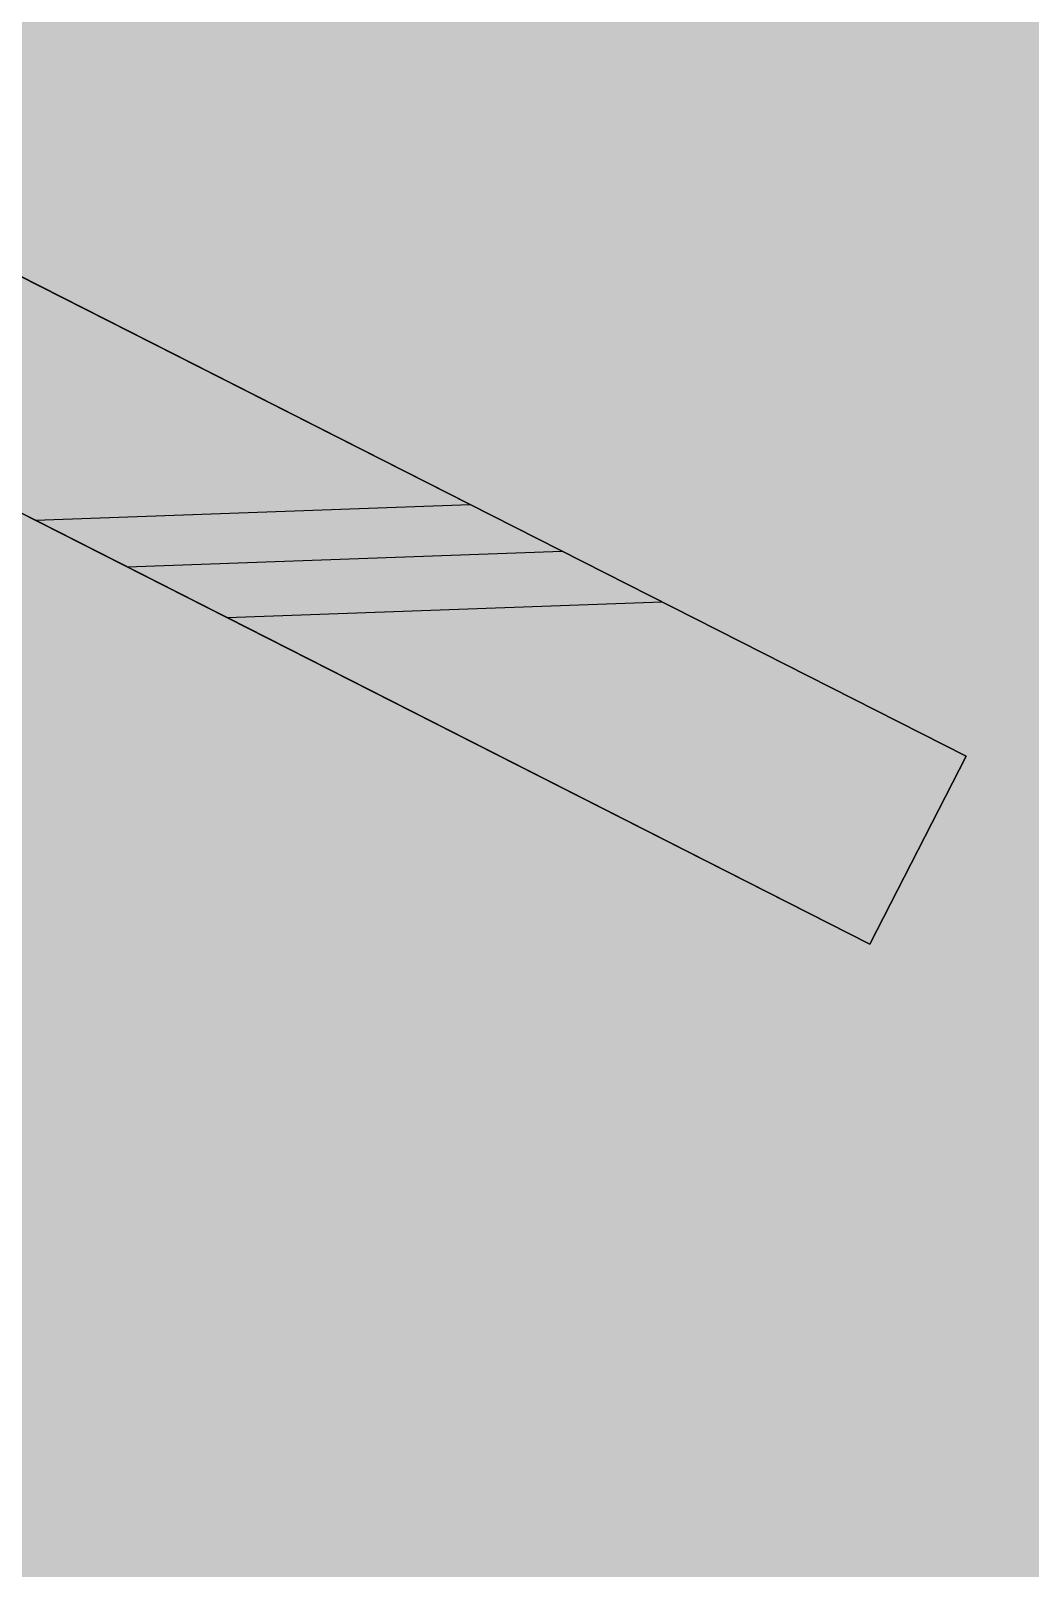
# Model space of a CAD drawing. Header units: metres. Extents: x 0 to 1014, y 0 to 676.
# Drawn here: x 770.94 to 788.89, y 325.79 to 353.39 of the extents above; entities that cross this region are included whole.
import ezdxf

# ---------------------------------------------------------------- set-up
doc = ezdxf.new("R2010")
doc.units = ezdxf.units.M
doc.layers.add('TPX_2_BUILDINGS', color=7, linetype='Continuous')
for name, color, linetype, true_color in [('TPX_3_BUILDINGS_HATCH', 7, 'Continuous', 0xf0f0f0), ('TPX_4_BUILDINGS_SHADOWS_OUTLINES', 7, 'Continuous', 0x000000), ('TPX_5_BUILDINGS_SHADOWS_HATCH', 7, 'Continuous', 0x000000)]:
    doc.layers.add(name, color=color, linetype=linetype, true_color=true_color)

msp = doc.modelspace()

# ---------------------------------------------------------------- hatches: boundary and pattern name
at = {"layer": 'TPX_3_BUILDINGS_HATCH'}
h = msp.add_hatch(color=256, dxfattribs=at)
h.dxf.hatch_style = 1
h.paths.add_polyline_path([(747.658, 356.47), (786.007, 336.991), (787.737, 340.363), (760.58, 354.148), (772.495, 377.327), (819.144, 353.644), (807.985, 331.962), (793.564, 339.287), (790.039, 332.422), (820.766, 316.819), (811.121, 298.064), (736.976, 335.719), (747.658, 356.47)])
at = {"layer": 'TPX_5_BUILDINGS_SHADOWS_HATCH'}
h = msp.add_hatch(color=256, dxfattribs=at)
h.dxf.hatch_style = 1
h.paths.add_polyline_path([(693.723, 327.927), (693.723, 327.927), (693.723, 327.927), (693.723, 327.927), (693.723, 327.927), (693.723, 327.927), (693.723, 327.927), (693.723, 327.927), (693.722, 327.927), (693.722, 327.928), (693.722, 327.928), (693.722, 327.928), (693.722, 327.928), (693.722, 327.928), (693.722, 327.928), (693.722, 327.928), (693.722, 327.928), (693.722, 327.928), (693.722, 327.928), (693.722, 327.928), (693.722, 327.929), (693.722, 327.929), (695.57, 331.688), (697.817, 336.412), (697.817, 336.412), (699.319, 339.506), (699.319, 339.506), (699.32, 339.506), (699.32, 339.506), (699.32, 339.506), (699.32, 339.506), (699.32, 339.506), (699.32, 339.506), (699.32, 339.506), (699.32, 339.506), (699.32, 339.506), (699.32, 339.506), (699.32, 339.506), (699.32, 339.506), (699.321, 339.506), (699.321, 339.506), (699.321, 339.506), (715.744, 331.539), (722.67, 345.632), (706.149, 353.643), (706.149, 353.643), (706.149, 353.643), (706.149, 353.643), (706.149, 353.643), (706.149, 353.643), (706.148, 353.643), (706.148, 353.643), (706.148, 353.643), (706.148, 353.643), (706.148, 353.644), (706.148, 353.644), (706.148, 353.644), (706.148, 353.644), (706.148, 353.644), (706.148, 353.644), (706.148, 353.644), (708.547, 358.623), (708.547, 358.623), (708.547, 358.623), (708.547, 358.623), (708.547, 358.623), (708.547, 358.623), (708.548, 358.623), (708.548, 358.623), (708.548, 358.624), (708.548, 358.624), (708.548, 358.624), (708.548, 358.624), (708.548, 358.624), (708.548, 358.624), (708.548, 358.624), (708.548, 358.623), (708.549, 358.623), (716.049, 354.736), (718.892, 360.402), (718.892, 360.402), (718.892, 360.402), (718.892, 360.403), (718.892, 360.403), (718.892, 360.403), (718.892, 360.403), (718.892, 360.403), (718.892, 360.403), (718.892, 360.403), (718.892, 360.403), (718.892, 360.403), (718.893, 360.403), (718.893, 360.403), (718.893, 360.403), (718.893, 360.403), (718.893, 360.403), (727.816, 356.003), (734.601, 369.723), (734.601, 369.723), (734.601, 369.723), (734.601, 369.723), (734.601, 369.724), (734.601, 369.724), (734.601, 369.724), (734.602, 369.724), (734.602, 369.724), (734.602, 369.724), (734.602, 369.724), (734.602, 369.724), (753.153, 370.394), (753.153, 370.394), (753.153, 370.394), (753.153, 370.394), (753.153, 370.394), (753.153, 370.394), (753.153, 370.394), (753.154, 370.394), (753.154, 370.394), (753.154, 370.394), (753.154, 370.394), (753.154, 370.394), (753.154, 370.394), (753.154, 370.393), (753.154, 370.393), (753.154, 370.393), (753.154, 370.393), (753.154, 370.393), (753.154, 370.393), (753.154, 370.393), (753.154, 370.393), (753.154, 370.393), (752.207, 368.418), (761.615, 362.882), (765.367, 370.835), (765.367, 370.835), (765.367, 370.835), (765.367, 370.835), (765.367, 370.835), (765.367, 370.835), (765.367, 370.835), (765.367, 370.835), (765.367, 370.835), (765.367, 370.835), (765.368, 370.835), (765.368, 370.835), (769.229, 370.975), (769.229, 370.975), (769.229, 370.975), (769.229, 370.975), (769.23, 370.975), (769.23, 370.975), (769.23, 370.975), (769.23, 370.975), (769.23, 370.975), (769.23, 370.975), (769.23, 370.975), (769.23, 370.974), (769.23, 370.974), (769.23, 370.974), (769.23, 370.974), (769.23, 370.974), (769.23, 370.974), (769.23, 370.974), (769.23, 370.974), (769.23, 370.974), (769.23, 370.974), (769.23, 370.973), (760.581, 354.148), (787.737, 340.363), (787.737, 340.363), (787.738, 340.363), (787.738, 340.363), (787.738, 340.363), (787.738, 340.363), (787.738, 340.363), (787.738, 340.363), (787.738, 340.363), (787.738, 340.363), (787.738, 340.363), (787.738, 340.363), (787.738, 340.362), (787.738, 340.362), (787.738, 340.362), (787.738, 340.362), (787.738, 340.362), (786.008, 336.991), (786.008, 336.99), (786.008, 336.99), (786.008, 336.99), (786.008, 336.99), (786.008, 336.99), (786.007, 336.99), (786.007, 336.99), (786.007, 336.99), (786.007, 336.99), (786.007, 336.99), (786.007, 336.99), (786.007, 336.99), (786.007, 336.99), (786.007, 336.99), (786.007, 336.99), (786.006, 336.99), (747.659, 356.468), (736.977, 335.719), (748.425, 329.906), (748.425, 329.906), (748.425, 329.905), (748.425, 329.905), (748.425, 329.905), (748.425, 329.905), (748.425, 329.905), (748.425, 329.905), (748.425, 329.905), (748.425, 329.905), (748.425, 329.905), (748.425, 329.905), (748.425, 329.905), (748.425, 329.905), (748.425, 329.904), (748.425, 329.904), (748.425, 329.904), (748.425, 329.904), (748.425, 329.904), (748.425, 329.904), (748.425, 329.904), (748.425, 329.904), (748.425, 329.904), (748.425, 329.904), (748.425, 329.904), (748.424, 329.904), (748.424, 329.904), (748.424, 329.904), (693.723, 327.927)])
h = msp.add_hatch(color=256, dxfattribs=at)
h.dxf.hatch_style = 1
h.paths.add_polyline_path([(722.67, 345.632), (706.149, 353.643), (706.149, 353.643), (706.149, 353.643), (706.149, 353.643), (706.149, 353.643), (706.149, 353.643), (706.148, 353.643), (706.148, 353.643), (706.148, 353.643), (706.148, 353.643), (706.148, 353.644), (706.148, 353.644), (706.148, 353.644), (706.148, 353.644), (706.148, 353.644), (706.148, 353.644), (706.148, 353.644), (707.263, 355.957), (707.263, 355.957), (707.263, 355.957), (707.263, 355.957), (707.263, 355.957), (707.263, 355.957), (707.263, 355.957), (707.263, 355.957), (707.263, 355.957), (707.263, 355.957), (707.263, 355.957), (707.264, 355.957), (713.273, 356.175), (713.274, 356.175), (713.274, 356.175), (713.274, 356.175), (713.274, 356.174), (713.274, 356.174), (716.049, 354.736), (716.835, 356.303), (716.835, 356.303), (716.835, 356.303), (716.835, 356.303), (716.835, 356.303), (716.835, 356.303), (716.835, 356.303), (716.835, 356.303), (716.836, 356.303), (716.836, 356.303), (716.836, 356.303), (716.836, 356.303), (726.499, 356.652), (726.499, 356.652), (726.499, 356.652), (726.499, 356.652), (726.499, 356.652), (726.499, 356.652), (727.816, 356.003), (728.167, 356.712), (728.167, 356.712), (728.167, 356.712), (728.167, 356.712), (728.167, 356.712), (728.167, 356.713), (728.167, 356.713), (728.167, 356.713), (728.167, 356.713), (728.167, 356.713), (728.167, 356.713), (728.168, 356.713), (762.536, 357.955), (762.536, 357.955), (762.536, 357.954), (762.536, 357.954), (762.537, 357.954), (762.537, 357.954), (762.537, 357.954), (762.537, 357.954), (762.537, 357.954), (762.537, 357.954), (762.537, 357.954), (762.537, 357.954), (762.537, 357.954), (762.537, 357.954), (762.537, 357.954), (762.537, 357.954), (762.537, 357.954), (762.537, 357.953), (762.537, 357.953), (762.537, 357.953), (762.537, 357.953), (762.537, 357.953), (760.581, 354.148), (787.737, 340.363), (787.737, 340.363), (787.738, 340.363), (787.738, 340.363), (787.738, 340.363), (787.738, 340.363), (787.738, 340.363), (787.738, 340.363), (787.738, 340.363), (787.738, 340.363), (787.738, 340.363), (787.738, 340.363), (787.738, 340.362), (787.738, 340.362), (787.738, 340.362), (787.738, 340.362), (787.738, 340.362), (786.008, 336.991), (786.008, 336.99), (786.008, 336.99), (786.008, 336.99), (786.008, 336.99), (786.008, 336.99), (786.007, 336.99), (786.007, 336.99), (786.007, 336.99), (786.007, 336.99), (786.007, 336.99), (786.007, 336.99), (786.007, 336.99), (786.007, 336.99), (786.007, 336.99), (786.007, 336.99), (786.006, 336.99), (747.659, 356.468), (736.977, 335.719), (739.717, 334.328), (739.717, 334.328), (739.717, 334.328), (739.717, 334.327), (739.718, 334.327), (739.718, 334.327), (739.718, 334.327), (739.718, 334.327), (739.718, 334.327), (739.718, 334.327), (739.718, 334.327), (739.718, 334.327), (739.718, 334.327), (739.718, 334.327), (739.718, 334.326), (739.718, 334.326), (739.718, 334.326), (739.718, 334.326), (739.718, 334.326), (739.718, 334.326), (739.717, 334.326), (739.717, 334.326), (739.717, 334.326), (739.717, 334.326), (739.717, 334.326), (739.717, 334.326), (739.717, 334.326), (739.717, 334.326), (716.706, 333.494), (716.706, 333.494), (716.706, 333.494), (716.706, 333.494), (716.706, 333.494), (716.706, 333.494), (716.706, 333.494), (716.705, 333.495), (716.705, 333.495), (716.705, 333.495), (716.705, 333.495), (716.705, 333.495), (716.705, 333.495), (716.705, 333.495), (716.705, 333.495), (716.705, 333.495), (716.705, 333.495), (716.705, 333.495), (716.705, 333.495), (716.705, 333.496), (716.705, 333.496), (716.705, 333.496), (722.67, 345.632)])
h = msp.add_hatch(color=256, dxfattribs=at)
h.dxf.hatch_style = 1
h.paths.add_polyline_path([(760.581, 354.148), (787.737, 340.363), (787.737, 340.363), (787.738, 340.363), (787.738, 340.363), (787.738, 340.363), (787.738, 340.363), (787.738, 340.363), (787.738, 340.363), (787.738, 340.363), (787.738, 340.363), (787.738, 340.363), (787.738, 340.363), (787.738, 340.362), (787.738, 340.362), (787.738, 340.362), (787.738, 340.362), (787.738, 340.362), (786.008, 336.991), (786.008, 336.99), (786.008, 336.99), (786.008, 336.99), (786.008, 336.99), (786.008, 336.99), (786.007, 336.99), (786.007, 336.99), (786.007, 336.99), (786.007, 336.99), (786.007, 336.99), (786.007, 336.99), (786.007, 336.99), (786.007, 336.99), (786.007, 336.99), (786.007, 336.99), (786.006, 336.99), (747.658, 356.469), (747.658, 356.469), (747.658, 356.469), (747.658, 356.469), (747.658, 356.469), (747.658, 356.469), (747.658, 356.469), (747.658, 356.469), (747.658, 356.469), (747.657, 356.469), (747.657, 356.47), (747.657, 356.47), (747.657, 356.47), (747.657, 356.47), (747.658, 356.47), (747.658, 356.47), (747.658, 356.47), (747.658, 356.47), (747.658, 356.47), (747.658, 356.47), (747.658, 356.47), (747.658, 356.47), (747.658, 356.471), (747.658, 356.471), (747.658, 356.471), (747.658, 356.471), (747.658, 356.471), (747.658, 356.471), (762.041, 356.99), (762.041, 356.99), (762.041, 356.99), (762.041, 356.99), (762.041, 356.99), (762.041, 356.99), (762.041, 356.99), (762.041, 356.99), (762.041, 356.99), (762.041, 356.99), (762.041, 356.99), (762.041, 356.99), (762.042, 356.99), (762.042, 356.99), (762.042, 356.99), (762.042, 356.989), (762.042, 356.989), (762.042, 356.989), (762.042, 356.989), (762.042, 356.989), (762.042, 356.989), (762.041, 356.989), (760.581, 354.148)])
h = msp.add_hatch(color=256, dxfattribs=at)
h.dxf.hatch_style = 1
h.paths.add_polyline_path([(761.346, 355.639), (761.346, 355.639), (761.346, 355.639), (761.346, 355.639), (761.346, 355.639), (761.346, 355.639), (761.346, 355.639), (761.347, 355.639), (761.347, 355.639), (761.347, 355.639), (761.347, 355.639), (761.347, 355.638), (761.347, 355.638), (761.347, 355.638), (761.347, 355.638), (761.347, 355.638), (761.347, 355.638), (761.347, 355.638), (761.347, 355.638), (761.347, 355.638), (761.347, 355.638), (761.347, 355.638), (760.581, 354.148), (787.737, 340.363), (787.737, 340.363), (787.738, 340.363), (787.738, 340.363), (787.738, 340.363), (787.738, 340.363), (787.738, 340.363), (787.738, 340.363), (787.738, 340.363), (787.738, 340.363), (787.738, 340.363), (787.738, 340.363), (787.738, 340.362), (787.738, 340.362), (787.738, 340.362), (787.738, 340.362), (787.738, 340.362), (786.008, 336.991), (786.008, 336.99), (786.008, 336.99), (786.008, 336.99), (786.008, 336.99), (786.008, 336.99), (786.007, 336.99), (786.007, 336.99), (786.007, 336.99), (786.007, 336.99), (786.007, 336.99), (786.007, 336.99), (786.007, 336.99), (786.007, 336.99), (786.007, 336.99), (786.007, 336.99), (786.006, 336.99), (750.096, 355.231), (750.096, 355.231), (750.095, 355.231), (750.095, 355.231), (750.095, 355.231), (750.095, 355.231), (750.095, 355.231), (750.095, 355.231), (750.095, 355.231), (750.095, 355.231), (750.095, 355.231), (750.095, 355.231), (750.095, 355.232), (750.095, 355.232), (750.095, 355.232), (750.095, 355.232), (750.095, 355.232), (750.095, 355.232), (750.095, 355.232), (750.095, 355.232), (750.095, 355.232), (750.096, 355.232), (750.096, 355.232), (750.096, 355.232), (750.096, 355.232), (750.096, 355.232), (750.096, 355.233), (750.096, 355.233), (761.346, 355.639)])
h = msp.add_hatch(color=256, dxfattribs=at)
h.dxf.hatch_style = 1
h.paths.add_polyline_path([(787.737, 340.363), (787.737, 340.363), (787.738, 340.363), (787.738, 340.363), (787.738, 340.363), (787.738, 340.363), (787.738, 340.363), (787.738, 340.363), (787.738, 340.363), (787.738, 340.363), (787.738, 340.363), (787.738, 340.363), (787.738, 340.362), (787.738, 340.362), (787.738, 340.362), (787.738, 340.362), (787.738, 340.362), (786.008, 336.991), (786.008, 336.99), (786.008, 336.99), (786.008, 336.99), (786.008, 336.99), (786.008, 336.99), (786.007, 336.99), (786.007, 336.99), (786.007, 336.99), (786.007, 336.99), (786.007, 336.99), (786.007, 336.99), (786.007, 336.99), (786.007, 336.99), (786.007, 336.99), (786.007, 336.99), (786.006, 336.99), (754.791, 352.846), (754.791, 352.846), (754.791, 352.846), (754.791, 352.846), (754.79, 352.846), (754.79, 352.846), (754.79, 352.846), (754.79, 352.846), (754.79, 352.846), (754.79, 352.846), (754.79, 352.847), (754.79, 352.847), (754.79, 352.847), (754.79, 352.847), (754.79, 352.847), (754.79, 352.847), (754.79, 352.847), (754.79, 352.847), (754.79, 352.847), (754.79, 352.847), (754.791, 352.847), (754.791, 352.847), (754.791, 352.848), (754.791, 352.848), (754.791, 352.848), (754.791, 352.848), (754.791, 352.848), (754.791, 352.848), (762.588, 353.129), (762.588, 353.129), (762.588, 353.129), (762.588, 353.129), (762.588, 353.129), (762.588, 353.129), (787.737, 340.363)])
h = msp.add_hatch(color=256, dxfattribs=at)
h.dxf.hatch_style = 1
h.paths.add_polyline_path([(787.737, 340.363), (787.737, 340.363), (787.738, 340.363), (787.738, 340.363), (787.738, 340.363), (787.738, 340.363), (787.738, 340.363), (787.738, 340.363), (787.738, 340.363), (787.738, 340.363), (787.738, 340.363), (787.738, 340.363), (787.738, 340.362), (787.738, 340.362), (787.738, 340.362), (787.738, 340.362), (787.738, 340.362), (786.008, 336.991), (786.008, 336.99), (786.008, 336.99), (786.008, 336.99), (786.008, 336.99), (786.008, 336.99), (786.007, 336.99), (786.007, 336.99), (786.007, 336.99), (786.007, 336.99), (786.007, 336.99), (786.007, 336.99), (786.007, 336.99), (786.007, 336.99), (786.007, 336.99), (786.007, 336.99), (786.006, 336.99), (771.028, 344.598), (771.028, 344.598), (771.028, 344.598), (771.028, 344.598), (771.028, 344.598), (771.028, 344.598), (771.028, 344.598), (771.028, 344.599), (771.028, 344.599), (771.028, 344.599), (771.028, 344.599), (771.028, 344.599), (771.028, 344.599), (771.028, 344.599), (771.028, 344.599), (771.028, 344.599), (771.028, 344.599), (771.028, 344.6), (771.028, 344.6), (771.028, 344.6), (771.028, 344.6), (771.028, 344.6), (771.028, 344.6), (771.028, 344.6), (771.028, 344.6), (771.029, 344.6), (771.029, 344.6), (771.029, 344.6), (778.835, 344.882), (778.835, 344.882), (778.835, 344.882), (778.836, 344.882), (778.836, 344.882), (778.836, 344.882), (787.737, 340.363)])
h = msp.add_hatch(color=256, dxfattribs=at)
h.dxf.hatch_style = 1
h.paths.add_polyline_path([(787.737, 340.363), (787.737, 340.363), (787.738, 340.363), (787.738, 340.363), (787.738, 340.363), (787.738, 340.363), (787.738, 340.363), (787.738, 340.363), (787.738, 340.363), (787.738, 340.363), (787.738, 340.363), (787.738, 340.363), (787.738, 340.362), (787.738, 340.362), (787.738, 340.362), (787.738, 340.362), (787.738, 340.362), (786.008, 336.991), (786.008, 336.99), (786.008, 336.99), (786.008, 336.99), (786.008, 336.99), (786.008, 336.99), (786.007, 336.99), (786.007, 336.99), (786.007, 336.99), (786.007, 336.99), (786.007, 336.99), (786.007, 336.99), (786.007, 336.99), (786.007, 336.99), (786.007, 336.99), (786.007, 336.99), (786.006, 336.99), (772.675, 343.762), (772.675, 343.762), (772.675, 343.762), (772.675, 343.762), (772.675, 343.762), (772.675, 343.762), (772.674, 343.762), (772.674, 343.762), (772.674, 343.762), (772.674, 343.762), (772.674, 343.763), (772.674, 343.763), (772.674, 343.763), (772.674, 343.763), (772.674, 343.763), (772.674, 343.763), (772.674, 343.763), (772.675, 343.763), (772.675, 343.763), (772.675, 343.763), (772.675, 343.763), (772.675, 343.763), (772.675, 343.763), (772.675, 343.764), (772.675, 343.764), (772.675, 343.764), (772.675, 343.764), (772.675, 343.764), (780.483, 344.046), (780.483, 344.046), (780.483, 344.046), (780.483, 344.046), (780.483, 344.046), (780.483, 344.046), (787.737, 340.363)])
h = msp.add_hatch(color=256, dxfattribs=at)
h.dxf.hatch_style = 1
h.paths.add_polyline_path([(787.737, 340.363), (787.737, 340.363), (787.738, 340.363), (787.738, 340.363), (787.738, 340.363), (787.738, 340.363), (787.738, 340.363), (787.738, 340.363), (787.738, 340.363), (787.738, 340.363), (787.738, 340.363), (787.738, 340.363), (787.738, 340.362), (787.738, 340.362), (787.738, 340.362), (787.738, 340.362), (787.738, 340.362), (786.008, 336.991), (786.008, 336.99), (786.008, 336.99), (786.008, 336.99), (786.008, 336.99), (786.008, 336.99), (786.007, 336.99), (786.007, 336.99), (786.007, 336.99), (786.007, 336.99), (786.007, 336.99), (786.007, 336.99), (786.007, 336.99), (786.007, 336.99), (786.007, 336.99), (786.007, 336.99), (786.006, 336.99), (774.469, 342.851), (774.469, 342.851), (774.468, 342.851), (774.468, 342.851), (774.468, 342.851), (774.468, 342.851), (774.468, 342.851), (774.468, 342.851), (774.468, 342.851), (774.468, 342.851), (774.468, 342.851), (774.468, 342.851), (774.468, 342.852), (774.468, 342.852), (774.468, 342.852), (774.468, 342.852), (774.468, 342.852), (774.468, 342.852), (774.468, 342.852), (774.468, 342.852), (774.468, 342.852), (774.469, 342.852), (774.469, 342.852), (774.469, 342.852), (774.469, 342.852), (774.469, 342.852), (774.469, 342.853), (774.469, 342.853), (782.278, 343.135), (782.278, 343.135), (782.278, 343.135), (782.278, 343.135), (782.278, 343.135), (782.278, 343.135), (787.737, 340.363)])

# ---------------------------------------------------------------- linework, layer by layer
at = {"layer": 'TPX_2_BUILDINGS'}
msp.add_lwpolyline([(747.658, 356.47), (786.007, 336.991), (787.737, 340.363), (760.58, 354.148), (772.495, 377.327), (819.144, 353.644), (807.985, 331.962), (793.564, 339.287), (790.039, 332.422), (820.766, 316.819), (811.121, 298.064), (736.976, 335.719), (747.658, 356.47)], dxfattribs=at)
at = {"layer": 'TPX_4_BUILDINGS_SHADOWS_OUTLINES'}
for points in [[(760.581, 354.148), (787.737, 340.363), (787.737, 340.363), (787.738, 340.363), (787.738, 340.363), (787.738, 340.363), (787.738, 340.363), (787.738, 340.363), (787.738, 340.363), (787.738, 340.363), (787.738, 340.363), (787.738, 340.363), (787.738, 340.363), (787.738, 340.362), (787.738, 340.362), (787.738, 340.362), (787.738, 340.362), (787.738, 340.362), (786.008, 336.991), (786.008, 336.99), (786.008, 336.99), (786.008, 336.99), (786.008, 336.99), (786.008, 336.99), (786.007, 336.99), (786.007, 336.99), (786.007, 336.99), (786.007, 336.99), (786.007, 336.99), (786.007, 336.99), (786.007, 336.99), (786.007, 336.99), (786.007, 336.99), (786.007, 336.99), (786.006, 336.99), (747.658, 356.469)], [(760.581, 354.148), (787.737, 340.363), (787.737, 340.363), (787.738, 340.363), (787.738, 340.363), (787.738, 340.363), (787.738, 340.363), (787.738, 340.363), (787.738, 340.363), (787.738, 340.363), (787.738, 340.363), (787.738, 340.363), (787.738, 340.363), (787.738, 340.362), (787.738, 340.362), (787.738, 340.362), (787.738, 340.362), (787.738, 340.362), (786.008, 336.991), (786.008, 336.99), (786.008, 336.99), (786.008, 336.99), (786.008, 336.99), (786.008, 336.99), (786.007, 336.99), (786.007, 336.99), (786.007, 336.99), (786.007, 336.99), (786.007, 336.99), (786.007, 336.99), (786.007, 336.99), (786.007, 336.99), (786.007, 336.99), (786.007, 336.99), (786.006, 336.99), (747.659, 356.468)], [(760.581, 354.148), (787.737, 340.363), (787.737, 340.363), (787.738, 340.363), (787.738, 340.363), (787.738, 340.363), (787.738, 340.363), (787.738, 340.363), (787.738, 340.363), (787.738, 340.363), (787.738, 340.363), (787.738, 340.363), (787.738, 340.363), (787.738, 340.362), (787.738, 340.362), (787.738, 340.362), (787.738, 340.362), (787.738, 340.362), (786.008, 336.991), (786.008, 336.99), (786.008, 336.99), (786.008, 336.99), (786.008, 336.99), (786.008, 336.99), (786.007, 336.99), (786.007, 336.99), (786.007, 336.99), (786.007, 336.99), (786.007, 336.99), (786.007, 336.99), (786.007, 336.99), (786.007, 336.99), (786.007, 336.99), (786.007, 336.99), (786.006, 336.99), (747.659, 356.468)], [(760.581, 354.148), (787.737, 340.363), (787.737, 340.363), (787.738, 340.363), (787.738, 340.363), (787.738, 340.363), (787.738, 340.363), (787.738, 340.363), (787.738, 340.363), (787.738, 340.363), (787.738, 340.363), (787.738, 340.363), (787.738, 340.363), (787.738, 340.362), (787.738, 340.362), (787.738, 340.362), (787.738, 340.362), (787.738, 340.362), (786.008, 336.991), (786.008, 336.99), (786.008, 336.99), (786.008, 336.99), (786.008, 336.99), (786.008, 336.99), (786.007, 336.99), (786.007, 336.99), (786.007, 336.99), (786.007, 336.99), (786.007, 336.99), (786.007, 336.99), (786.007, 336.99), (786.007, 336.99), (786.007, 336.99), (786.007, 336.99), (786.006, 336.99), (750.096, 355.231)], [(762.588, 353.129), (787.737, 340.363)], [(787.737, 340.363), (787.737, 340.363), (787.738, 340.363), (787.738, 340.363), (787.738, 340.363), (787.738, 340.363), (787.738, 340.363), (787.738, 340.363), (787.738, 340.363), (787.738, 340.363), (787.738, 340.363), (787.738, 340.363), (787.738, 340.362), (787.738, 340.362), (787.738, 340.362), (787.738, 340.362), (787.738, 340.362), (786.008, 336.991), (786.008, 336.99), (786.008, 336.99), (786.008, 336.99), (786.008, 336.99), (786.008, 336.99), (786.007, 336.99), (786.007, 336.99), (786.007, 336.99), (786.007, 336.99), (786.007, 336.99), (786.007, 336.99), (786.007, 336.99), (786.007, 336.99), (786.007, 336.99), (786.007, 336.99), (786.006, 336.99), (754.791, 352.846)], [(787.737, 340.363), (787.737, 340.363), (787.738, 340.363), (787.738, 340.363), (787.738, 340.363), (787.738, 340.363), (787.738, 340.363), (787.738, 340.363), (787.738, 340.363), (787.738, 340.363), (787.738, 340.363), (787.738, 340.363), (787.738, 340.362), (787.738, 340.362), (787.738, 340.362), (787.738, 340.362), (787.738, 340.362), (786.008, 336.991), (786.008, 336.99), (786.008, 336.99), (786.008, 336.99), (786.008, 336.99), (786.008, 336.99), (786.007, 336.99), (786.007, 336.99), (786.007, 336.99), (786.007, 336.99), (786.007, 336.99), (786.007, 336.99), (786.007, 336.99), (786.007, 336.99), (786.007, 336.99), (786.007, 336.99), (786.006, 336.99), (771.028, 344.598), (771.028, 344.598), (771.028, 344.598), (771.028, 344.598), (771.028, 344.598), (771.028, 344.598), (771.028, 344.598), (771.028, 344.599), (771.028, 344.599), (771.028, 344.599), (771.028, 344.599), (771.028, 344.599), (771.028, 344.599), (771.028, 344.599), (771.028, 344.599), (771.028, 344.599), (771.028, 344.599), (771.028, 344.6), (771.028, 344.6), (771.028, 344.6), (771.028, 344.6), (771.028, 344.6), (771.028, 344.6), (771.028, 344.6), (771.028, 344.6), (771.029, 344.6), (771.029, 344.6), (771.029, 344.6), (778.835, 344.882), (778.835, 344.882), (778.835, 344.882), (778.836, 344.882), (778.836, 344.882), (778.836, 344.882), (787.737, 340.363)], [(787.737, 340.363), (787.737, 340.363), (787.738, 340.363), (787.738, 340.363), (787.738, 340.363), (787.738, 340.363), (787.738, 340.363), (787.738, 340.363), (787.738, 340.363), (787.738, 340.363), (787.738, 340.363), (787.738, 340.363), (787.738, 340.362), (787.738, 340.362), (787.738, 340.362), (787.738, 340.362), (787.738, 340.362), (786.008, 336.991), (786.008, 336.99), (786.008, 336.99), (786.008, 336.99), (786.008, 336.99), (786.008, 336.99), (786.007, 336.99), (786.007, 336.99), (786.007, 336.99), (786.007, 336.99), (786.007, 336.99), (786.007, 336.99), (786.007, 336.99), (786.007, 336.99), (786.007, 336.99), (786.007, 336.99), (786.006, 336.99), (772.675, 343.762), (772.675, 343.762), (772.675, 343.762), (772.675, 343.762), (772.675, 343.762), (772.675, 343.762), (772.674, 343.762), (772.674, 343.762), (772.674, 343.762), (772.674, 343.762), (772.674, 343.763), (772.674, 343.763), (772.674, 343.763), (772.674, 343.763), (772.674, 343.763), (772.674, 343.763), (772.674, 343.763), (772.675, 343.763), (772.675, 343.763), (772.675, 343.763), (772.675, 343.763), (772.675, 343.763), (772.675, 343.763), (772.675, 343.764), (772.675, 343.764), (772.675, 343.764), (772.675, 343.764), (772.675, 343.764), (780.483, 344.046), (780.483, 344.046), (780.483, 344.046), (780.483, 344.046), (780.483, 344.046), (780.483, 344.046), (787.737, 340.363)], [(787.737, 340.363), (787.737, 340.363), (787.738, 340.363), (787.738, 340.363), (787.738, 340.363), (787.738, 340.363), (787.738, 340.363), (787.738, 340.363), (787.738, 340.363), (787.738, 340.363), (787.738, 340.363), (787.738, 340.363), (787.738, 340.362), (787.738, 340.362), (787.738, 340.362), (787.738, 340.362), (787.738, 340.362), (786.008, 336.991), (786.008, 336.99), (786.008, 336.99), (786.008, 336.99), (786.008, 336.99), (786.008, 336.99), (786.007, 336.99), (786.007, 336.99), (786.007, 336.99), (786.007, 336.99), (786.007, 336.99), (786.007, 336.99), (786.007, 336.99), (786.007, 336.99), (786.007, 336.99), (786.007, 336.99), (786.006, 336.99), (774.469, 342.851), (774.469, 342.851), (774.468, 342.851), (774.468, 342.851), (774.468, 342.851), (774.468, 342.851), (774.468, 342.851), (774.468, 342.851), (774.468, 342.851), (774.468, 342.851), (774.468, 342.851), (774.468, 342.851), (774.468, 342.852), (774.468, 342.852), (774.468, 342.852), (774.468, 342.852), (774.468, 342.852), (774.468, 342.852), (774.468, 342.852), (774.468, 342.852), (774.468, 342.852), (774.469, 342.852), (774.469, 342.852), (774.469, 342.852), (774.469, 342.852), (774.469, 342.852), (774.469, 342.853), (774.469, 342.853), (782.278, 343.135), (782.278, 343.135), (782.278, 343.135), (782.278, 343.135), (782.278, 343.135), (782.278, 343.135), (787.737, 340.363)]]:
    msp.add_lwpolyline(points, dxfattribs=at)

doc.saveas('drawing.dxf')
